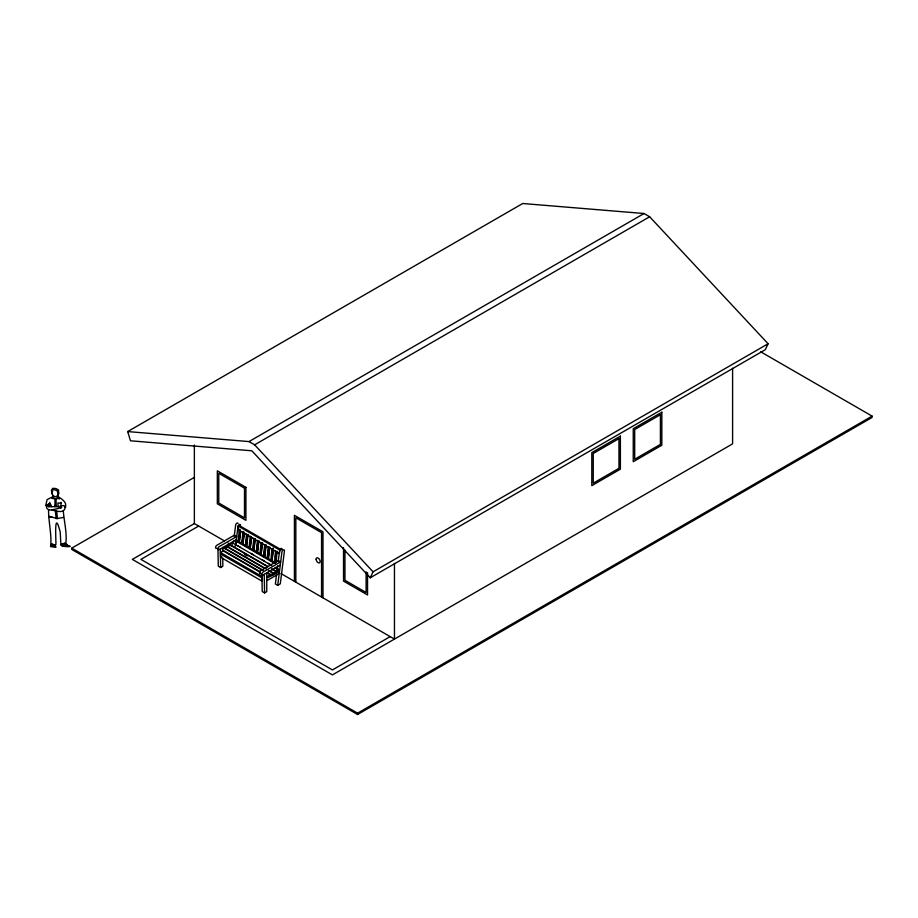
<?xml version="1.0" encoding="UTF-8"?>
<svg xmlns="http://www.w3.org/2000/svg" width="918" height="918" viewBox="0 0 918 918"><rect width="100%" height="100%" fill="white"/><g stroke="black" fill="none" stroke-linecap="round" stroke-linejoin="round"><path stroke-width="1.38" d="M51.511 491.991L53.244 496.5L47.082 499.644L45.9 504.762L46.864 508.377L48.551 509.731C48.459 522.021 52.028 535.71 50.616 546.623L55.941 547.335L55.252 545.017M56.698 511.096L57.455 518.67M48.206 506.77L56.159 506.575L56.09 499.748L57.168 498.382M226.425 547.966L226.505 546.394L264.705 568.449M270.408 574.898L270.317 576.458L267.746 577.72L267.827 576.16L270.408 574.898L266.713 572.763M273.334 573.429L270.753 574.691L270.672 576.263L273.254 575.001L273.334 573.429L268.4 570.583M240.688 531.648L239.254 542.331L238.164 541.7L239.265 529.847M239.105 536.284L238.164 541.7M239.472 532.337L239.713 529.697M239.254 542.331L240.355 530.478M262.582 542.905L261.033 554.908L259.943 554.277L261.045 542.423M260.632 551.5L261.125 546.233M261.033 554.908L262.135 543.054M266.22 545.005L264.659 557.008L263.569 556.377L264.682 544.523M264.269 553.588L264.877 547.013M264.659 557.008L265.772 545.143M269.846 547.094L268.286 559.096L267.195 558.465L268.308 546.612M268.022 554.369L268.515 549.102M268.286 559.096L269.399 547.243M273.472 549.193L271.923 561.196L270.833 560.565L271.935 548.712M271.648 556.469L272.141 551.202M271.923 561.196L273.151 548.023M276.662 551.431L275.549 563.285L274.459 562.665L275.572 550.811M275.4 557.249L275.893 551.982M276.123 561.827L277.11 551.293M244.486 532.394L242.88 544.431L241.79 543.8L242.937 531.924M242.765 538.361L241.79 543.8M243.144 534.402L243.396 531.763M242.88 544.431L244.027 532.555M248.124 534.494L246.506 546.52L245.416 545.9L246.563 534.012M246.013 544.42L246.517 539.141M246.506 546.52L247.653 534.643M251.624 537.902L250.144 548.62L249.053 547.989L250.201 536.112M249.639 546.52L250.155 541.241M250.144 548.62L251.291 536.743M255.376 538.682L253.77 550.72L252.679 550.089L253.827 538.212M253.276 548.608L253.781 543.33M253.77 550.72L254.917 538.843M259.014 540.782L257.396 552.808L256.306 552.177L257.453 540.3M257.029 549.389L257.533 544.11M257.396 552.808L258.543 540.931M235.983 544.776L236.396 541.356L237.613 540.897L275.549 562.791M279.841 550.123L279.428 553.531L237.831 529.514L238.244 526.106L239.449 525.635L281.057 549.653L279.841 550.123L238.244 526.106M233.356 543.284L233.711 540.507M234.228 536.33L235.628 525.199A1.802 1.033 -60 0 1 236.752 523.317A1.802 1.033 -60 0 1 238.072 523.49M235.536 546.026L237.98 526.553A1.802 1.033 -60 0 1 239.437 524.499A1.802 1.033 -60 0 1 240.493 525.555M238.6 540.633L239.116 536.525M239.632 532.417L239.977 529.675M276.605 574.22L275.377 583.963L277.729 585.317L280.3 583.825L284.431 550.926A1.802 1.033 -60 0 0 283.375 549.859A1.802 1.033 -60 0 0 281.929 551.925L277.729 585.317M277.133 570.044L277.649 565.878M278.177 561.701L279.577 550.571A1.802 1.033 -60 0 1 281.023 548.505A1.802 1.033 -60 0 1 282.09 549.572M278.797 570.652L278.372 574.048L267.264 580.451M48.677 509.777L51.178 510.029L60.703 507.918L61.208 502.307M58.35 493.769L58.488 492.518L58.339 494.641L57.088 490.66L53.175 489.271L51.993 493.23M58.155 494.584L57.868 497.108L55 500.092L54.954 506.702M51.936 509.834C56.377 511.326 65.626 514.046 65.098 506.231M46.038 505.393L47.472 504.567M53.244 496.5L53.6 498.061L55.505 499.415M52.877 497.005L51.89 498.474L54.139 498.497M370.252 577.778L373.064 571.822L768.091 343.757L649.657 216.763L644.034 213.515L522.709 203.509L127.682 431.575L130.494 440.789L251.819 450.795L370.252 577.778L765.279 349.712L768.091 343.757M63.56 545.671L64.008 544.753C83.045 547.908 50.823 546.979 64.386 543.295L67.312 544.787M63.308 511.096C64.099 521.493 67.221 532.991 65.798 543.846L65.626 545.395L62.206 545.74L60.886 544.454L60.198 531.912C53.887 508.113 56.113 539.061 55.895 544.535L54.885 545.097L52.142 544.041L51.213 544.466M64.099 544.179L64.386 543.295M58.66 493.964L58.534 489.982L56.032 488.548L52.705 488.307L51.351 490.361L52.372 494.274M57.639 495.686L55.057 496.925L53.003 495.376M57.949 496.569C61.621 498.784 67.909 502.812 64.994 507.275M64.226 544.294L65.981 544.11M60.795 505.887L63.526 505.6L65.821 506.943M52.533 544.259L51.488 545.108M229.867 545.969L229.787 544.5L232.357 542.79L271.797 565.557M279.187 569.826L279.267 571.294L276.697 573.004L276.616 571.535L279.187 569.826L275.148 567.381M262.215 579.12L262.215 581.266L220.607 557.249L220.527 552.579L223.154 550.834L259.863 572.029M127.682 431.575L249.007 441.581L644.034 213.515M760.735 351.824L872.1 416.118L872.1 417.438L357.595 714.491L71.765 549.469L71.765 548.138L194.501 477.28M249.007 441.581L254.63 444.828L649.657 216.763M224.44 540.931L194.364 523.57L132.341 559.383L332.431 674.902L732.598 443.864L732.598 368.221M198.655 526.048L140.913 559.383L332.431 669.945L390.161 636.61M236.328 539.681L219.184 549.584A1.802 1.033 -60 0 1 217.91 548.849A1.802 1.033 -60 0 1 219.184 546.646L236.729 536.514L234.377 535.16L216.832 545.292A1.802 1.033 -60 0 0 215.558 547.495A1.802 1.033 -60 0 0 216.832 548.23M226.849 547.713L226.849 546.199L229.443 544.707L267.643 566.762M235.157 545.625L236.385 544.925M220.607 557.249L221.835 556.538M217.956 549.021L218.289 566.176L220.641 567.531L222.81 566.28L222.81 558.224M280.277 565.052L263.122 574.955A1.802 1.033 -60 0 1 261.859 574.22A1.802 1.033 -60 0 1 263.122 572.017L280.667 561.885L278.326 560.531L260.781 570.663A1.802 1.033 -60 0 0 259.507 572.866A1.802 1.033 -60 0 0 260.781 573.601M276.766 569.642L277.993 568.942M273.679 573.234L276.272 571.742L276.272 573.257L273.679 574.748L273.679 573.234L268.756 570.388M267.195 577.353L269.513 576.011M275.32 572.671L277.638 571.329M261.894 574.393L262.227 591.548L264.579 592.902L266.759 591.651L266.759 572.855M71.765 548.138L357.595 713.171L872.1 416.118M61.758 507.482L60.703 507.918M226.505 546.394L223.923 547.656L263.363 570.422M237.831 529.514L239.036 529.055M63.514 517.465L56.147 518.647L55.367 510.844M56.147 498.589L58.465 498.199L59.131 499.036L59.085 497.9M56.159 506.575L60.599 507.149M52.005 544.707L54.311 545.303M52.326 517.247L48.952 517.098M51.787 544.856L52.533 544.787M60.645 506.484L58.075 506.254L57.88 502.961L61.036 503.259M51.156 545.43L55.126 545.751M56.09 518.28L48.906 516.318M50.1 506.002L47.139 504.705L49.733 506.38M65.752 543.846L64.501 543.571L65.098 544.34M48.425 505.543L47.415 505.554L48.998 506.541M49.113 504.475L47.598 504.659M63.25 544.936L62.206 543.754M51.695 506.69L49.641 502.364M54.391 545.476L53.519 544.638M236.396 541.356L274.333 563.262M237.613 545.625L240.057 547.036M251.073 553.393L253.517 554.805M262.078 559.75L264.533 561.162M268.205 563.285L270.649 564.696M228.123 543.054L230.579 544.477M280.908 573.532L394.453 639.089L394.453 563.445M229.787 544.5L267.987 566.555M271.682 568.69L276.616 571.535M272.566 569.608L276.272 571.742M244.658 554.506L247.114 555.929M226.849 546.199L266.289 568.965M267.058 572.557L270.753 574.691M223.579 547.862L263.007 570.629M222.236 549.836L260.437 571.891M220.527 552.579L262.123 576.596L262.215 578.053L220.607 554.024M66.073 544.374L64.994 543.41M50.456 504.866L48.447 503.879L50.1 505.313M254.63 444.828L373.064 571.822M232.357 542.79L232.438 544.259M264.223 574.324L264.579 592.902M220.274 548.953L220.641 567.531M367.544 572.625L367.544 594.967L343.527 581.105L343.527 547.587M366.11 571.857L366.11 592.489L344.961 580.279L344.961 550.02M357.595 713.171L357.595 714.491M322.998 597.836L322.998 531.82L294.414 515.319L294.414 581.323M321.564 597.01L321.564 532.647L295.837 517.798L295.837 582.15M222.81 547.484L222.81 551.511M194.364 445.069L194.364 523.57M55.309 505.198L55.757 505.623L55.309 505.198M55.906 513.357L56.354 513.782L55.906 513.357M620.384 436.142L591.8 452.643L591.8 485.656L620.384 469.155L620.384 436.142M661.832 412.216L633.248 428.717L633.248 461.72L661.832 445.219L661.832 412.216M618.962 438.62L593.235 453.469L593.235 483.178L618.962 468.329L618.962 438.62M660.409 414.695L634.682 429.544L634.682 459.252L660.409 444.392L660.409 414.695M245.921 487.32L217.337 470.819L217.337 503.833L245.921 520.334L245.921 487.32M244.498 488.146L218.771 473.298L218.771 503.007L244.498 517.855L244.498 488.146M316.136 559.223A2.834 1.629 60 0 0 319.143 562.952A2.834 1.629 60 0 0 319.143 558.947A2.834 1.629 60 0 0 316.136 559.223"/></g></svg>
